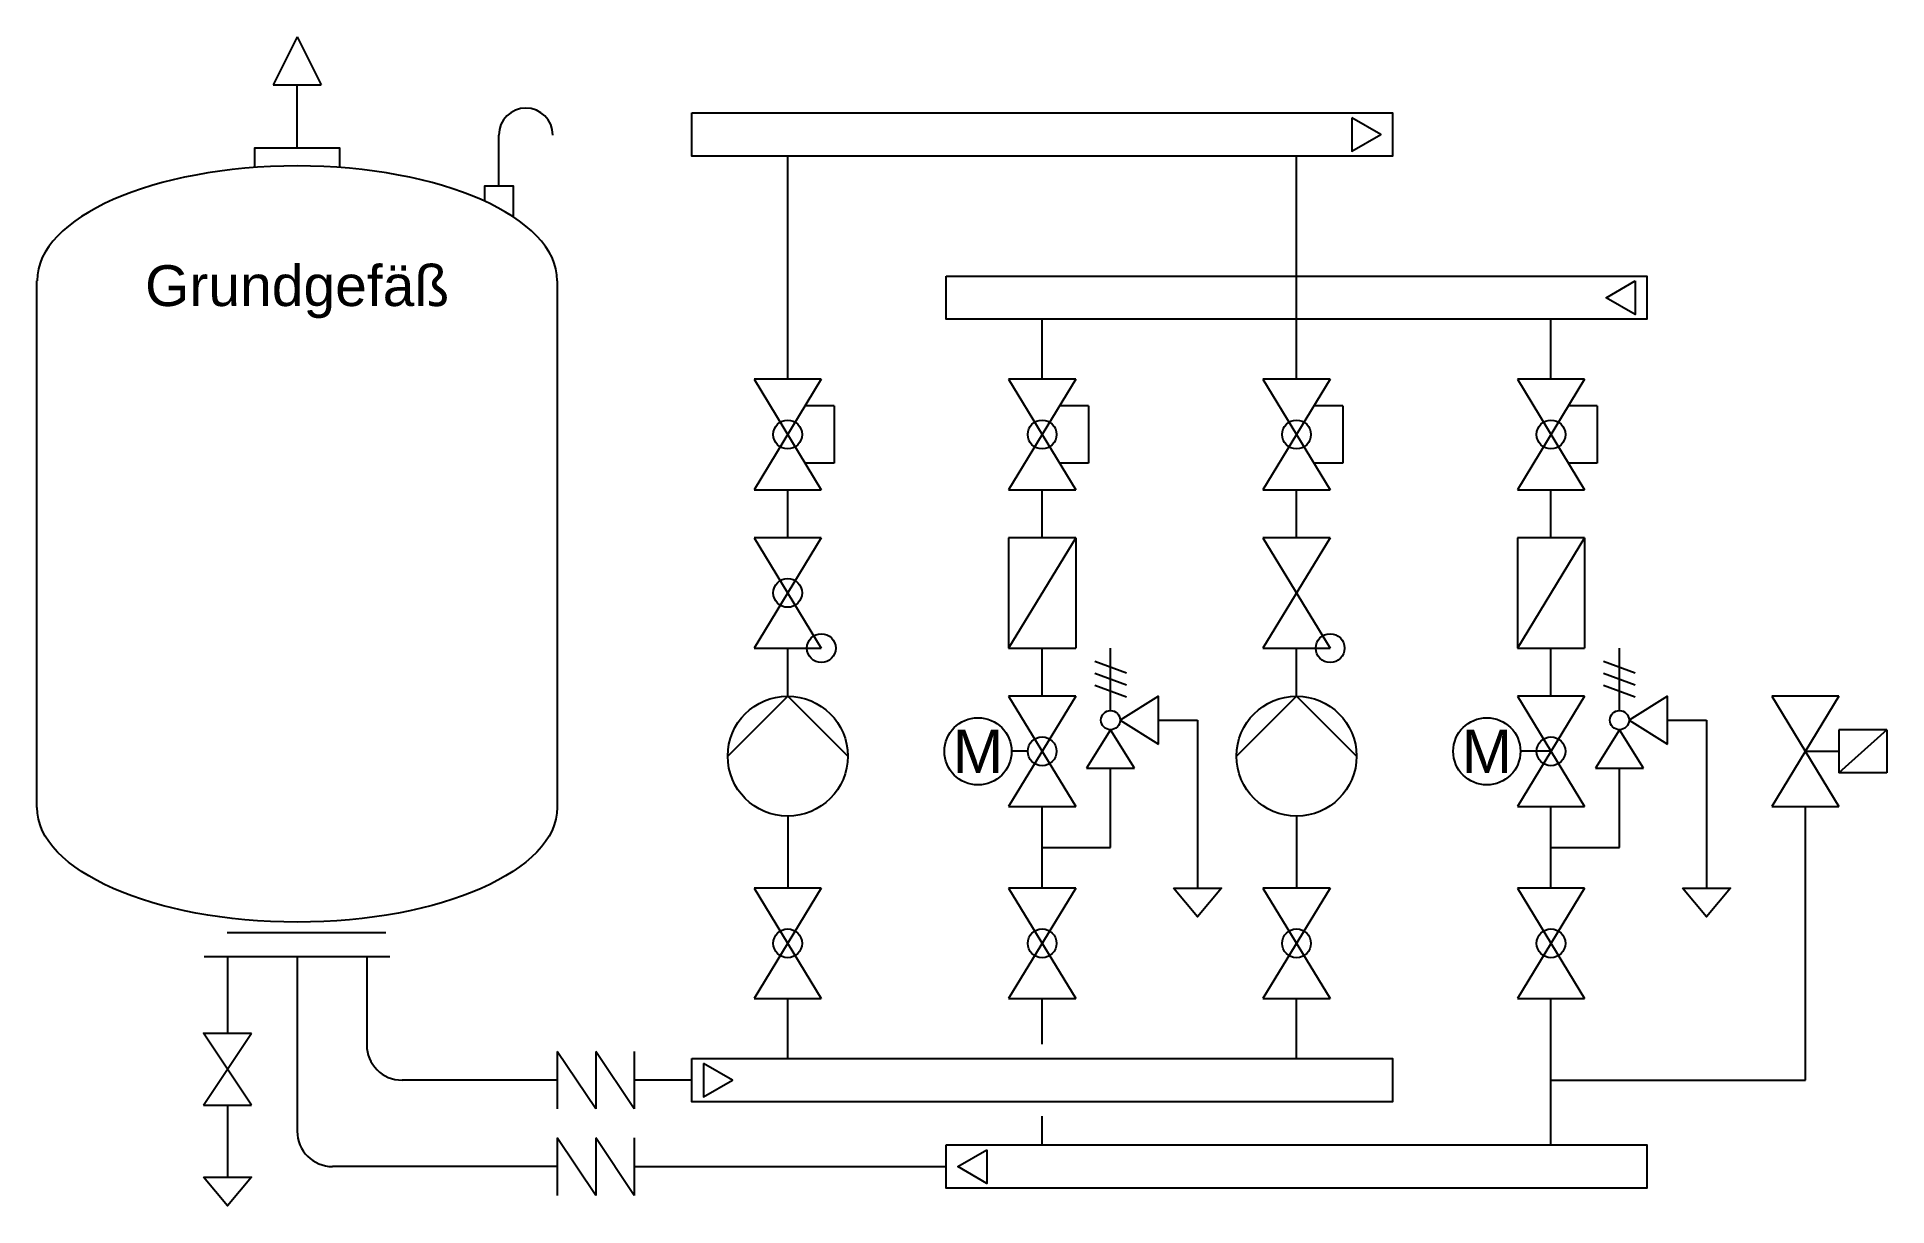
# Model space of a CAD drawing. Header units: millimetres. Extents: x -2624 to 1230, y -37 to 2398.
import ezdxf
from ezdxf.enums import TextEntityAlignment as Align

# ---------------------------------------------------------------- set-up
doc = ezdxf.new("R2010")
doc.units = ezdxf.units.MM
doc.styles.add('EHS_Text', font='arial.ttf')

msp = doc.modelspace()

# ---------------------------------------------------------------- linework, layer by layer
at = {"color": 0, "linetype": 'ByBlock', "lineweight": -2, "transparency": 33554687}
for p, q in [((-2081.9, 2398.1), (-2131.9, 2298.2)), ((-2081.9, 2398.1), (-2031.9, 2298.2)), ((-2131.9, 2298.2), (-2031.9, 2298.2)), ((-2081.9, 2167.1), (-2081.9, 2298.2)), ((-1661.7, 2087.8), (-1661.7, 2193.8)), ((-1060, 1685), (-1060, 2150)), ((0, 1685), (0, 2150)), ((-530, 1685), (-530, 1810)), ((530, 1685), (530, 1810)), ((-990, 1685), (-1130, 1685)), ((-1130, 1685), (-990, 1455)), ((-990, 1685), (-1130, 1455)), ((-460, 1685), (-600, 1685)), ((-600, 1685), (-460, 1455)), ((-460, 1685), (-600, 1455)), ((70, 1685), (-70, 1685)), ((-70, 1685), (70, 1455)), ((70, 1685), (-70, 1455)), ((600, 1685), (460, 1685)), ((460, 1685), (600, 1455)), ((600, 1685), (460, 1455)), ((-963.5, 1630), (-1023.5, 1630)), ((-963.5, 1630), (-963.5, 1510)), ((-433.5, 1630), (-493.5, 1630)), ((-433.5, 1630), (-433.5, 1510)), ((96.5, 1630), (36.5, 1630)), ((96.5, 1630), (96.5, 1510)), ((626.5, 1630), (566.5, 1630)), ((626.5, 1630), (626.5, 1510)), ((-963.5, 1510), (-1023.5, 1510)), ((-433.5, 1510), (-493.5, 1510)), ((96.5, 1510), (36.5, 1510)), ((626.5, 1510), (566.5, 1510)), ((-1130, 1455), (-990, 1455)), ((-1060, 1355), (-1060, 1455)), ((-600, 1455), (-460, 1455)), ((-530, 1355), (-530, 1455)), ((-70, 1455), (70, 1455)), ((0, 1355), (0, 1455)), ((460, 1455), (600, 1455)), ((530, 1355), (530, 1455)), ((-990, 1355), (-1130, 1355)), ((-1130, 1355), (-990, 1125)), ((-990, 1355), (-1130, 1125)), ((-460, 1355), (-600, 1355)), ((-600, 1355), (-600, 1125)), ((-460, 1355), (-600, 1125)), ((-460, 1355), (-460, 1125)), ((70, 1355), (-70, 1355)), ((-70, 1355), (70, 1125)), ((70, 1355), (-70, 1125)), ((600, 1355), (460, 1355)), ((460, 1355), (460, 1125)), ((600, 1355), (460, 1125)), ((600, 1355), (600, 1125)), ((-1130, 1125), (-990, 1125)), ((-1060, 1025), (-1060, 1125)), ((-600, 1125), (-460, 1125)), ((-530, 1025), (-530, 1125)), ((-387.4, 995), (-387.4, 1125)), ((-70, 1125), (70, 1125)), ((0, 1025), (0, 1125)), ((460, 1125), (600, 1125)), ((530, 1025), (530, 1125)), ((672.6, 995), (672.6, 1125)), ((-354.5, 1073), (-420.3, 1097)), ((705.5, 1073), (639.7, 1097)), ((-354.5, 1048), (-420.3, 1072)), ((-354.5, 1023), (-420.3, 1047)), ((705.5, 1048), (639.7, 1072)), ((705.5, 1023), (639.7, 1047)), ((-1060, 1025), (-1185, 900)), ((-935, 900), (-1060, 1025)), ((-460, 1025), (-600, 1025)), ((-600, 1025), (-460, 795)), ((-460, 1025), (-600, 795)), ((-287.4, 1025), (-367.4, 975)), ((-287.4, 925), (-287.4, 1025)), ((0, 1025), (-125, 900)), ((125, 900), (0, 1025)), ((600, 1025), (460, 1025)), ((460, 1025), (600, 795)), ((600, 1025), (460, 795)), ((772.6, 1025), (692.6, 975)), ((772.6, 925), (772.6, 1025)), ((1130, 1025), (990, 1025)), ((990, 1025), (1130, 795)), ((1130, 1025), (990, 795)), ((-367.4, 975), (-287.4, 925)), ((-287.4, 975), (-206.2, 975)), ((-206.2, 975), (-206.2, 625)), ((692.6, 975), (772.6, 925)), ((772.6, 975), (853.8, 975)), ((853.8, 975), (853.8, 625)), ((-387.4, 955), (-437.4, 875)), ((-337.4, 875), (-387.4, 955)), ((672.6, 955), (622.6, 875)), ((722.6, 875), (672.6, 955)), ((1230, 955), (1130, 955)), ((1130, 955), (1130, 865)), ((1230, 955), (1130, 865)), ((1230, 955), (1230, 865)), ((-560, 910), (-593.6, 910)), ((530, 910), (466.4, 910)), ((1060, 910), (1130, 910)), ((-437.4, 875), (-337.4, 875)), ((-387.4, 710), (-387.4, 875)), ((622.6, 875), (722.6, 875)), ((672.6, 710), (672.6, 875)), ((1230, 865), (1130, 865)), ((-1060, 775), (-1060, 625)), ((-600, 795), (-460, 795)), ((-530, 625), (-530, 795)), ((0, 775), (0, 625)), ((460, 795), (600, 795)), ((530, 625), (530, 795)), ((990, 795), (1130, 795)), ((1060, 225), (1060, 795)), ((-530, 710), (-387.4, 710)), ((530, 710), (672.6, 710)), ((-990, 625), (-1130, 625)), ((-1130, 625), (-990, 395)), ((-990, 625), (-1130, 395)), ((-460, 625), (-600, 625)), ((-600, 625), (-460, 395)), ((-460, 625), (-600, 395)), ((70, 625), (-70, 625)), ((-70, 625), (70, 395)), ((70, 625), (-70, 395)), ((600, 625), (460, 625)), ((460, 625), (600, 395)), ((600, 625), (460, 395)), ((-2227.9, 532.9), (-1897.4, 532.9)), ((-2275.3, 482.9), (-1888.5, 482.9)), ((-2226.8, 482.9), (-2226.8, 322.9)), ((-2081.9, 482.9), (-2081.9, 118.7)), ((-1937.1, 482.9), (-1937.1, 298.7)), ((-1130, 395), (-990, 395)), ((-1060, 270), (-1060, 395)), ((-600, 395), (-460, 395)), ((-530, 300), (-530, 395)), ((-70, 395), (70, 395)), ((0, 270), (0, 395)), ((460, 395), (600, 395)), ((530, 90), (530, 395)), ((-1540, 285), (-1540, 165)), ((-1460, 165), (-1540, 285)), ((-1460, 285), (-1460, 165)), ((-1380, 165), (-1460, 285)), ((-1380, 285), (-1380, 165)), ((-1540, 225), (-1863.3, 225)), ((-1260, 225), (-1380, 225)), ((530, 225), (1060, 225)), ((-530, 90), (-530, 150)), ((-1540, 105), (-1540, -15)), ((-1460, -15), (-1540, 105)), ((-1460, 105), (-1460, -15)), ((-1380, -15), (-1460, 105)), ((-1380, 105), (-1380, -15)), ((-1540, 45), (-2008.2, 45)), ((-1380, 45), (-730, 45))]:
    msp.add_line(p, q, dxfattribs=at)
for points in [[(-1260, 2240), (200, 2240), (200, 2150), (-1260, 2150)], [(-730, 1900), (730, 1900), (730, 1810), (-730, 1810)], [(-1260, 270), (200, 270), (200, 180), (-1260, 180)], [(-730, 90), (730, 90), (730, 0), (-730, 0)]]:
    msp.add_lwpolyline(points, close=True, dxfattribs=at)
for points in [[(115.3, 2230), (115.3, 2160), (175.3, 2195), (115.3, 2230)], [(-2169.8, 2126.2), (-2169.8, 2167.1), (-1994, 2167.1), (-1994, 2126.2)], [(-1691.2, 2056), (-1691.2, 2087.8), (-1632.2, 2087.8), (-1632.2, 2023.7)], [(-2623.9, 793.3), (-2623.9, 1890.4)], [(-1540, 1890.4), (-1540, 793.3)], [(705.3, 1890), (705.3, 1820), (645.3, 1855), (705.3, 1890)], [(-256.2, 625), (-156.2, 625), (-206.2, 565), (-256.2, 625)], [(803.8, 625), (903.8, 625), (853.8, 565), (803.8, 625)], [(-2176.8, 172.9), (-2276.8, 322.9), (-2176.8, 322.9)], [(-2276.8, 172.9), (-2176.8, 322.9)], [(-1235.3, 260), (-1235.3, 190), (-1175.3, 225), (-1235.3, 260)], [(-2276.8, 172.9), (-2176.8, 172.9)], [(-2226.8, 172.9), (-2226.8, 22.9)], [(-645.3, 80), (-645.3, 10), (-705.3, 45), (-645.3, 80)], [(-2276.8, 22.9), (-2176.8, 22.9), (-2226.8, -37.1), (-2276.8, 22.9)]]:
    msp.add_lwpolyline(points, dxfattribs=at)
for centre, radius in [((-1060, 1570), 30), ((-530, 1570), 30), ((0, 1570), 30), ((530, 1570), 30), ((-1060, 1240), 30), ((-990, 1125), 30), ((70, 1125), 30), ((-1060, 900), 125), ((0, 900), 125), ((-663.6, 910), 70), ((-387.4, 975), 20), ((396.4, 910), 70), ((672.6, 975), 20), ((-530, 910), 30), ((530, 910), 30), ((-1060, 510), 30), ((-530, 510), 30), ((0, 510), 30), ((530, 510), 30)]:
    msp.add_circle(centre, radius, dxfattribs=at)
for centre, radius, start, end in [((-1605.5, 2193.8), 56.2, 0, 180), ((-1863.3, 298.7), 73.7, 180, 270), ((-2008.2, 118.7), 73.7, 180, 270)]:
    msp.add_arc(centre, radius, start, end, dxfattribs=at)
msp.add_ellipse((-2081.9, 1890.4), major_axis=(-541.9, 0), ratio=0.440963, start_param=3.141593, end_param=6.283185, dxfattribs=at)
at = {"color": 0, "linetype": 'ByBlock', "lineweight": -2, "transparency": 33554687, "extrusion": (0, 0, -1)}
msp.add_ellipse((-2081.9, 793.3), major_axis=(-541.9, 0), ratio=0.440963, start_param=3.141593, end_param=6.283185, dxfattribs=at)

# ---------------------------------------------------------------- texts
at = {"color": 0, "linetype": 'ByBlock', "lineweight": -2, "transparency": 33554687, "style": 'EHS_Text'}
for p in [(-663.6, 910), (396.4, 910)]:
    msp.add_text('M', height=90, dxfattribs=at).set_placement(p, align=Align.MIDDLE_CENTER)
at = {"color": 0, "linetype": 'ByBlock', "lineweight": -2, "transparency": 33554687, "insert": (-2081.9, 1922.6), "char_height": 85, "attachment_point": 2, "style": 'EHS_Text'}
msp.add_mtext_dynamic_manual_height_columns('Grundgefäß', width=1604.792, gutter_width=500, heights=[0], dxfattribs=at)

doc.saveas('drawing.dxf')
